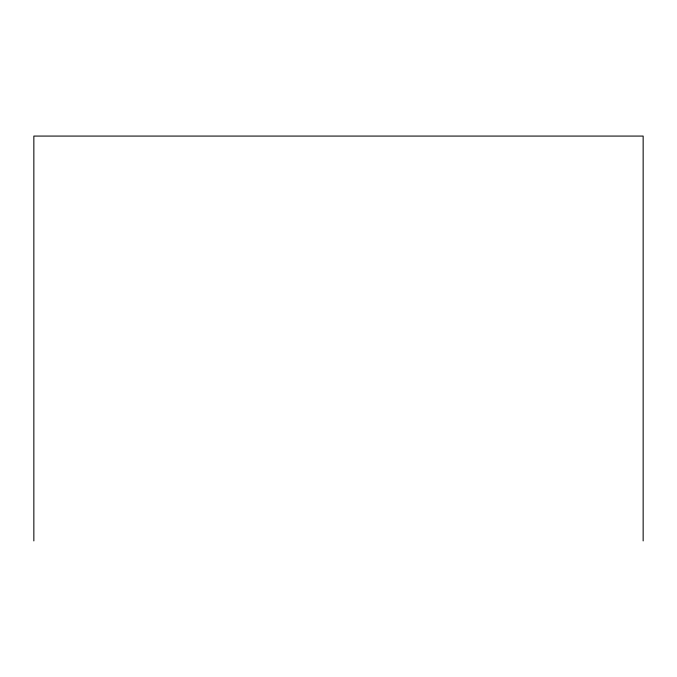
<?xml version="1.0" encoding="UTF-8"?>
<svg xmlns="http://www.w3.org/2000/svg" width="677" height="677" viewBox="0 0 677 677"><rect width="100%" height="100%" fill="white"/><g stroke="black" fill="none" stroke-linecap="round" stroke-linejoin="round"><path stroke-width="1.02" d="M643.15 540.923L643.15 136.077L33.85 136.077L33.85 540.923"/></g></svg>
